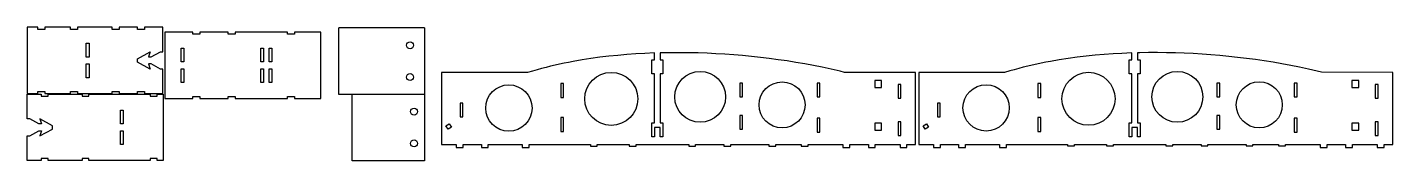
# Model space of a CAD drawing. Header units: millimetres. Extents: x 84 to 1071, y 89 to 185.
import ezdxf

# ---------------------------------------------------------------- set-up
doc = ezdxf.new("R2010")
doc.units = ezdxf.units.MM

msp = doc.modelspace()

# ---------------------------------------------------------------- linework, layer by layer
at = {"color": 40, "true_color": 0xffa600}
for p, q in [((371.08, 184.6), (309.08, 184.6)), ((309.08, 136.6), (309.08, 184.6)), ((371.08, 184.6), (371.08, 88.6)), ((371.08, 136.6), (309.08, 136.6)), ((318.67, 88.6), (318.67, 136.6)), ((371.08, 88.6), (318.67, 88.6))]:
    msp.add_line(p, q, dxfattribs=at)
for points in [[(173.56, 163.62), (180.21, 167.29), (181.92, 167.29), (181.92, 185.1), (168.77, 185.1), (168.77, 183.6), (163.77, 183.6), (163.77, 185.1), (150.43, 185.1), (150.43, 183.6), (145.43, 183.6), (145.43, 185.1), (139.78, 185.1), (120.33, 185.1), (120.33, 183.6), (115.33, 183.6), (115.33, 185.1), (96.81, 185.1), (96.81, 183.6), (91.81, 183.6), (91.81, 185.1), (84.1, 185.1), (84.1, 137.1), (91.81, 137.1), (91.81, 138.6), (96.81, 138.6), (96.81, 137.1), (115.33, 137.1), (115.33, 138.6), (120.33, 138.6), (120.33, 137.1), (145.43, 137.1), (145.43, 138.6), (150.43, 138.6), (150.43, 137.1), (163.77, 137.1), (163.77, 138.6), (168.77, 138.6), (168.77, 137.1), (181.92, 137.1), (181.92, 154.92), (180.21, 154.92), (173.56, 158.58), (171.59, 158.58), (172.81, 154.92), (163.75, 159.92), (163.75, 162.29), (172.81, 167.29), (171.59, 163.62)], [(183.44, 181.6), (183.44, 133.6), (203.78, 133.6), (203.78, 135.1), (208.78, 135.1), (208.78, 133.6), (229.18, 133.6), (229.18, 135.1), (234.18, 135.1), (234.18, 133.6), (272.13, 133.6), (272.13, 135.1), (277.13, 135.1), (277.13, 133.6), (296.21, 133.6), (296.21, 181.6), (277.13, 181.6), (277.13, 180.1), (272.13, 180.1), (272.13, 181.6), (234.18, 181.6), (234.18, 180.1), (229.18, 180.1), (229.18, 181.6), (208.78, 181.6), (208.78, 180.1), (203.78, 180.1), (203.78, 181.6)], [(128.73, 173.6), (128.73, 163.6), (126.73, 163.6), (126.73, 173.6)], [(197.28, 170.1), (197.28, 160.1), (195.28, 160.1), (195.28, 170.1)], [(254.78, 170.1), (254.78, 160.1), (252.78, 160.1), (252.78, 170.1)], [(260.78, 170.1), (260.78, 160.1), (258.78, 160.1), (258.78, 170.1)], [(126.73, 148.6), (126.73, 158.6), (128.73, 158.6), (128.73, 148.6)], [(195.28, 145.1), (195.28, 155.1), (197.28, 155.1), (197.28, 145.1)], [(252.78, 145.1), (252.78, 155.1), (254.78, 155.1), (254.78, 145.1)], [(258.78, 145.1), (258.78, 155.1), (260.78, 155.1), (260.78, 145.1)], [(99.05, 135.21), (99.05, 136.71), (123.61, 136.71), (123.61, 135.21), (128.61, 135.21), (128.61, 136.71), (172.85, 136.71), (172.85, 135.21), (177.85, 135.21), (177.85, 136.71), (182.33, 136.71), (182.33, 88.71), (177.85, 88.71), (177.85, 90.21), (172.85, 90.21), (172.85, 88.71), (128.61, 88.71), (128.61, 90.21), (123.61, 90.21), (123.61, 88.71), (99.05, 88.71), (99.05, 90.21), (94.05, 90.21), (94.05, 88.71), (84.09, 88.71), (84.09, 106.52), (85.81, 106.52), (92.45, 110.19), (94.43, 110.19), (93.2, 106.52), (102.27, 111.52), (102.27, 113.89), (93.2, 118.89), (94.43, 115.23), (92.45, 115.23), (85.81, 118.89), (84.09, 118.89), (84.09, 136.71), (94.05, 136.71), (94.05, 135.21)], [(153.43, 125.21), (153.43, 115.21), (151.43, 115.21), (151.43, 125.21)], [(151.43, 100.21), (151.43, 110.21), (153.43, 110.21), (153.43, 100.21)]]:
    msp.add_lwpolyline(points, close=True, dxfattribs=at)
at = {"color": 40, "linetype": 'Continuous', "lineweight": 25, "true_color": 0xffa600}
for points in [[(537.31, 166.57), (530.13, 166.21), (523.7, 165.84), (517.19, 165.37), (510.7, 164.81), (504.21, 164.14), (497.74, 163.37), (491.28, 162.48), (484.84, 161.47), (478.42, 160.35), (475.15, 159.72), (471.88, 159.07), (468.62, 158.38), (465.37, 157.65), (462.13, 156.89), (458.9, 156.1), (455.67, 155.27), (452.37, 154.38), (449.08, 153.45), (445.37, 152.35), (383.38, 152.35), (383.38, 100.22), (393.99, 100.22), (393.99, 98.22), (398.99, 98.22), (398.99, 100.22), (412.1, 100.22), (412.1, 98.22), (417.1, 98.22), (417.1, 100.22), (441.66, 100.22), (441.66, 98.22), (446.66, 98.22), (446.66, 100.22), (490.9, 100.22), (490.9, 99.22), (495.9, 99.22), (495.9, 100.22), (518.97, 100.22), (518.97, 99.22), (523.97, 99.22), (523.97, 100.22), (561.91, 100.22), (561.91, 99.22), (566.91, 99.22), (566.91, 100.22), (587.31, 100.22), (587.31, 99.22), (592.31, 99.22), (592.31, 100.22), (619.76, 100.22), (619.76, 99.22), (624.76, 99.22), (624.76, 100.22), (643.28, 100.22), (643.28, 99.22), (648.28, 99.22), (648.28, 100.22), (673.38, 100.22), (673.38, 98.22), (678.38, 98.22), (678.38, 100.22), (691.72, 100.22), (691.72, 98.22), (696.72, 98.22), (696.72, 100.22), (714.57, 100.22), (714.57, 98.22), (719.57, 98.22), (719.57, 100.22), (725.75, 100.22)], [(541.31, 166.52), (541.31, 161.45), (543.31, 161.45), (543.31, 151.45), (541.31, 151.45), (541.31, 115.9), (543.31, 115.9), (543.31, 105.9), (541.31, 105.9), (541.31, 112.62), (537.31, 112.62), (537.31, 105.9), (535.31, 105.9), (535.31, 115.9), (537.31, 115.9), (537.31, 151.45), (535.31, 151.45), (535.31, 161.45), (537.31, 161.45), (537.31, 166.52)], [(725.75, 100.22), (725.75, 152.41), (674.41, 152.48), (671.25, 153.26), (664.84, 154.75), (658.41, 156.15), (652.06, 157.43), (645.7, 158.62), (639.32, 159.72), (632.93, 160.73), (626.52, 161.66), (620.11, 162.51), (613.68, 163.28), (607.28, 163.98), (600.87, 164.59), (594.46, 165.14), (588.05, 165.6), (581.63, 165.99), (575.2, 166.29), (568.77, 166.52), (562.33, 166.67), (555.89, 166.74), (549.45, 166.72), (543.01, 166.62), (541.31, 166.57)], [(882.08, 166.62), (874.9, 166.26), (868.46, 165.89), (861.95, 165.43), (855.46, 164.86), (848.97, 164.2), (842.5, 163.42), (836.04, 162.53), (829.6, 161.53), (823.18, 160.4), (819.91, 159.78), (816.64, 159.12), (813.38, 158.43), (810.14, 157.71), (806.89, 156.95), (803.66, 156.15), (800.44, 155.32), (797.13, 154.44), (793.84, 153.51), (790.14, 152.41), (728.14, 152.41), (728.14, 100.27), (738.75, 100.27), (738.75, 98.27), (743.75, 98.27), (743.75, 100.27), (756.86, 100.27), (756.86, 98.27), (761.86, 98.27), (761.86, 100.27), (786.42, 100.27), (786.42, 98.27), (791.42, 98.27), (791.42, 100.27), (835.66, 100.27), (835.66, 99.27), (840.66, 99.27), (840.66, 100.27), (863.73, 100.27), (863.73, 99.27), (868.73, 99.27), (868.73, 100.27), (906.68, 100.27), (906.68, 99.27), (911.68, 99.27), (911.68, 100.27), (932.07, 100.27), (932.07, 99.27), (937.07, 99.27), (937.07, 100.27), (964.53, 100.27), (964.53, 99.27), (969.53, 99.27), (969.53, 100.27), (988.04, 100.27), (988.04, 99.27), (993.04, 99.27), (993.04, 100.27), (1018.14, 100.27), (1018.14, 98.27), (1023.14, 98.27), (1023.14, 100.27), (1036.48, 100.27), (1036.48, 98.27), (1041.48, 98.27), (1041.48, 100.27), (1059.34, 100.27), (1059.34, 98.27), (1064.34, 98.27), (1064.34, 100.27), (1070.51, 100.27)], [(886.08, 166.58), (886.08, 161.5), (888.08, 161.5), (888.08, 151.5), (886.08, 151.5), (886.08, 115.96), (888.08, 115.96), (888.08, 105.96), (886.08, 105.96), (886.08, 112.67), (882.08, 112.67), (882.08, 105.96), (880.08, 105.96), (880.08, 115.96), (882.08, 115.96), (882.08, 151.5), (880.08, 151.5), (880.08, 161.5), (882.08, 161.5), (882.08, 166.58)], [(1070.51, 100.27), (1070.51, 152.46), (1019.17, 152.53), (1016.01, 153.31), (1009.6, 154.8), (1003.17, 156.2), (996.82, 157.48), (990.46, 158.67), (984.08, 159.77), (977.69, 160.79), (971.28, 161.72), (964.87, 162.57), (958.44, 163.34), (952.04, 164.03), (945.64, 164.65), (939.23, 165.19), (932.81, 165.65), (926.39, 166.04), (919.97, 166.35), (913.54, 166.58), (907.09, 166.73), (900.65, 166.79), (894.21, 166.78), (887.77, 166.67), (886.08, 166.62)]]:
    msp.add_lwpolyline(points, dxfattribs=at)
for points in [[(469.48, 144.33), (469.48, 134.33), (471.48, 134.33), (471.48, 144.33)], [(598.81, 144.72), (598.81, 134.72), (600.81, 134.72), (600.81, 144.72)], [(654.68, 144.72), (654.68, 134.72), (656.68, 134.72), (656.68, 144.72)], [(696.31, 141.57), (701.31, 141.57), (701.31, 146.57), (696.31, 146.57)], [(713.19, 143.72), (713.19, 133.72), (715.19, 133.72), (715.19, 143.72)], [(814.24, 144.38), (814.24, 134.38), (816.24, 134.38), (816.24, 144.38)], [(943.57, 144.78), (943.57, 134.78), (945.57, 134.78), (945.57, 144.78)], [(999.44, 144.78), (999.44, 134.78), (1001.44, 134.78), (1001.44, 144.78)], [(1041.08, 141.62), (1046.08, 141.62), (1046.08, 146.62), (1041.08, 146.62)], [(1057.96, 143.77), (1057.96, 133.77), (1059.96, 133.77), (1059.96, 143.77)], [(398.82, 120.22), (398.82, 130.22), (396.82, 130.22), (396.82, 120.22)], [(743.58, 120.27), (743.58, 130.27), (741.58, 130.27), (741.58, 120.27)], [(469.48, 119.78), (469.48, 109.78), (471.48, 109.78), (471.48, 119.78)], [(598.81, 121.3), (598.81, 111.3), (600.81, 111.3), (600.81, 121.3)], [(654.68, 119.28), (654.68, 109.28), (656.75, 109.28), (656.75, 119.28)], [(814.24, 119.83), (814.24, 109.83), (816.24, 109.83), (816.24, 119.83)], [(943.57, 121.36), (943.57, 111.36), (945.57, 111.36), (945.57, 121.36)], [(999.44, 119.33), (999.44, 109.33), (1001.51, 109.33), (1001.51, 119.33)], [(390.43, 112.89), (388.04, 111.39), (386.54, 113.78), (388.93, 115.28)], [(701.31, 110.66), (701.31, 115.66), (696.31, 115.66), (696.31, 110.66)], [(713.19, 116.72), (713.19, 106.72), (715.19, 106.72), (715.19, 116.72)], [(735.19, 112.95), (732.8, 111.44), (731.3, 113.83), (733.69, 115.33)], [(1046.08, 110.71), (1046.08, 115.71), (1041.08, 115.71), (1041.08, 110.71)], [(1057.96, 116.77), (1057.96, 106.77), (1059.96, 106.77), (1059.96, 116.77)]]:
    msp.add_lwpolyline(points, close=True, dxfattribs=at)
at = {"color": 40, "true_color": 0xffa600}
for centre in [(360.64, 172.1), (360.64, 149.1), (363.53, 124.1), (363.53, 101.1)]:
    msp.add_circle(centre, 2.5, dxfattribs=at)
at = {"color": 40, "linetype": 'Continuous', "lineweight": 25, "true_color": 0xffa600}
for centre, radius in [((506, 133.32), 19.17), ((570.17, 134.76), 18.39), ((850.76, 133.37), 19.17), ((914.93, 134.82), 18.39), ((431.99, 126.72), 16.75), ((629.37, 128.97), 16.64), ((776.75, 126.78), 16.75), ((974.13, 129.03), 16.64)]:
    msp.add_circle(centre, radius, dxfattribs=at)

doc.saveas('drawing.dxf')
